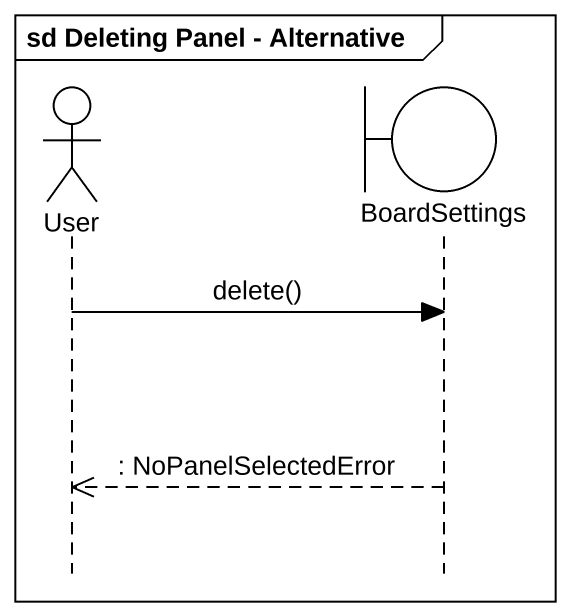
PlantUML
@startuml
mainframe sd Deleting Panel - Alternative
hide footbox
actor User
boundary BoardSettings

User -> BoardSettings : delete()
BoardSettings -->> User : : NoPanelSelectedError
@enduml
